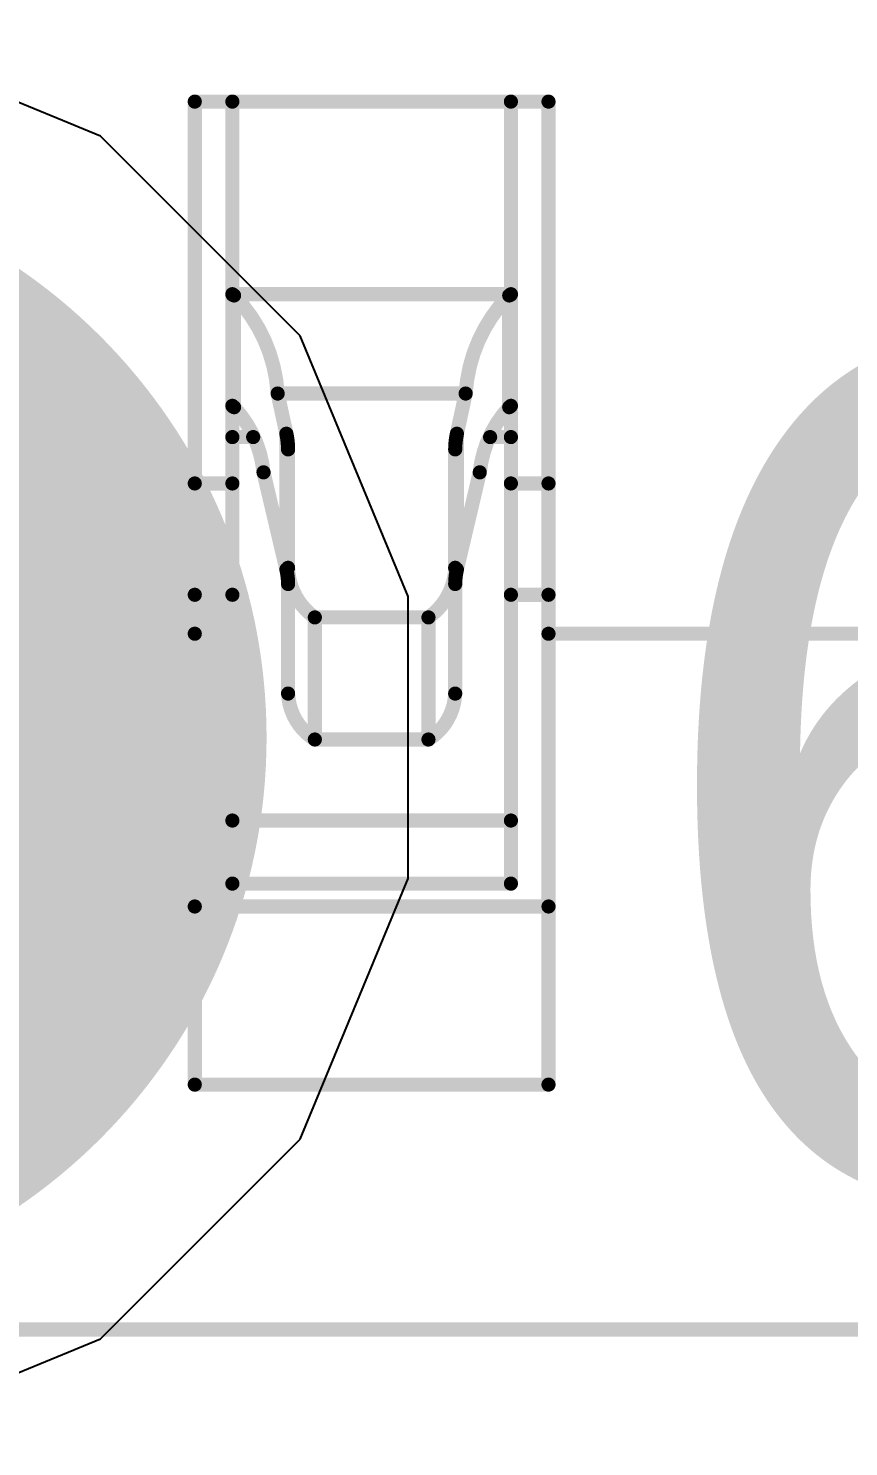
# Model space of a CAD drawing. Header units: inches. Extents: x -6 to 5433, y -4 to 5447.
# Drawn here: x 6.367 to 7.103, y 26.19 to 27.464 of the extents above; entities that cross this region are included whole.
import ezdxf

# ---------------------------------------------------------------- set-up
doc = ezdxf.new("R2010")
doc.units = ezdxf.units.IN
for name, color, linetype in [('Bottom Layer', 5, 'Continuous'), ('Ground', 16, 'Continuous'), ('Mechanical 4', 56, 'Continuous'), ('Pad Holes', 156, 'Continuous'), ('Power', 76, 'Continuous'), ('Top Layer', 1, 'Continuous'), ('Top Overlay', 2, 'Continuous')]:
    doc.layers.add(name, color=color, linetype=linetype)
doc.styles.add('Arial', font='', dxfattribs={"height": 0.2})
doc.styles.get('Arial').set_extended_font_data('Arial')

# ---------------------------------------------------------------- blocks, each defined once
blk = doc.blocks.new('QTH_030_01_L_D_A_K_TR_154')
at = {"layer": 'Pad Holes'}
h = blk.add_hatch(color=7, dxfattribs=at)
edge = h.paths.add_edge_path()
edge.add_arc((9.2399993, 2.03000102), 0.50999898, 0, 360)
at = {"layer": 'Top Overlay', "style": 'Arial'}
blk.add_text('59', height=0.7619999999999999, dxfattribs=at).set_placement((7.21018624, 1.6764))

msp = doc.modelspace()

# ---------------------------------------------------------------- linework, layer by layer
at = {"layer": 'Bottom Layer'}
for p, q in [((6.431429859999999, 27.36676772), (6.197307899999999, 27.46374492)), ((6.61062178, 27.1875758), (6.431429859999999, 27.36676772)), ((6.707598979999999, 26.95345384), (6.61062178, 27.1875758)), ((6.707598979999999, 26.70003804), (6.707598979999999, 26.95345384)), ((6.61062178, 26.46591608), (6.707598979999999, 26.70003804)), ((6.431429859999999, 26.28672416), (6.61062178, 26.46591608)), ((6.197307899999999, 26.18974696), (6.431429859999999, 26.28672416))]:
    msp.add_line(p, q, dxfattribs=at)
at = {"layer": 'Ground'}
for p, q in [((6.431429859999999, 27.36676772), (6.197307899999999, 27.46374492)), ((6.61062178, 27.1875758), (6.431429859999999, 27.36676772)), ((6.707598979999999, 26.95345384), (6.61062178, 27.1875758)), ((6.707598979999999, 26.70003804), (6.707598979999999, 26.95345384)), ((6.61062178, 26.46591608), (6.707598979999999, 26.70003804)), ((6.431429859999999, 26.28672416), (6.61062178, 26.46591608)), ((6.197307899999999, 26.18974696), (6.431429859999999, 26.28672416))]:
    msp.add_line(p, q, dxfattribs=at)
at = {"layer": 'Mechanical 4'}
for points in [[(6.516154099999999, 26.5149457, 0.0127, 0.0127, 0), (6.516154099999999, 27.39794622, 0.0127, 0.0127, 0)], [(6.516154099999999, 27.39794622, 0.0127, 0.0127, 0), (6.8336541, 27.39794622, 0.0127, 0.0127, 0)], [(6.54990562, 26.69548128, 0.0127, 0.0127, 0), (6.54990562, 27.39794622, 0.0127, 0.0127, 0)], [(6.799905119999999, 26.69548128, 0.0127, 0.0127, 0), (6.799905119999999, 27.39794622, 0.0127, 0.0127, 0)], [(6.8336541, 26.5149457, 0.0127, 0.0127, 0), (6.8336541, 27.39794622, 0.0127, 0.0127, 0)], [(6.5499996, 27.224609, 0.0127, 0.0127, -0.03260548551854804), (6.549903079999999, 27.22474616, 0.0127, 0.0127, 0)], [(6.54990562, 27.22494682, 0.0127, 0.0127, 0), (6.799905119999999, 27.22494682, 0.0127, 0.0127, 0)], [(6.55007072, 27.22453788, 0.0127, 0.0127, -0.02828759425443689), (6.550002139999999, 27.224609, 0.0127, 0.0127, 0)], [(6.5501647, 27.22445914, 0.0127, 0.0127, -0.026750801949946), (6.55007072, 27.22453788, 0.0127, 0.0127, 0)], [(6.550289159999999, 27.22437278, 0.0127, 0.0127, -0.02199381118786488), (6.5501647, 27.22445914, 0.0127, 0.0127, 0)], [(6.5504568, 27.22427626, 0.0127, 0.0127, -0.01668692768470334), (6.550289159999999, 27.22437278, 0.0127, 0.0127, 0)], [(6.55066, 27.22416958, 0.0127, 0.0127, -0.0093755620793343), (6.55045426, 27.22427626, 0.0127, 0.0127, 0)], [(6.55089876, 27.22405528, 0.0127, 0.0127, -0.005205298958852472), (6.55066, 27.22416704, 0.0127, 0.0127, 0)], [(6.55089876, 27.22405528, 0.0127, 0.0127, 0), (6.5511553, 27.2239359, 0.0127, 0.0127, 0)], [(6.5511553, 27.2239359, 0.0127, 0.0127, 0), (6.551424539999999, 27.22381652, 0.0127, 0.0127, 0)], [(6.551424539999999, 27.12343572, 0.0127, 0.0127, 0), (6.551424539999999, 27.22381652, 0.0127, 0.0127, 0)], [(6.551424539999999, 27.22381652, 0.0127, 0.0127, -0.1798941776662689), (6.590532919999999, 27.13571154, 0.0127, 0.0127, 0)], [(6.759277819999999, 27.13571154, 0.0127, 0.0127, -0.1798941776662689), (6.798386199999999, 27.22381652, 0.0127, 0.0127, 0)], [(6.798386199999999, 27.22381652, 0.0127, 0.0127, 0), (6.798896739999999, 27.22405274, 0.0127, 0.0127, 0)], [(6.798386199999999, 27.12343572, 0.0127, 0.0127, 0), (6.798386199999999, 27.22381652, 0.0127, 0.0127, 0)], [(6.798896739999999, 27.22405274, 0.0127, 0.0127, 0), (6.79913296, 27.2241645, 0.0127, 0.0127, 0)], [(6.79934378, 27.22427118, 0.0127, 0.0127, -0.007070259487161745), (6.79913296, 27.2241645, 0.0127, 0.0127, 0)], [(6.799519039999999, 27.22437024, 0.0127, 0.0127, -0.01220881842700973), (6.79934124, 27.22427118, 0.0127, 0.0127, 0)], [(6.799661279999999, 27.22446168, 0.0127, 0.0127, -0.02261983004029693), (6.79952158, 27.22437024, 0.0127, 0.0127, 0)], [(6.799757799999999, 27.22454042, 0.0127, 0.0127, -0.03188108948038125), (6.79965874, 27.22446168, 0.0127, 0.0127, 0)], [(6.799823839999999, 27.22461408, 0.0127, 0.0127, -0.03744577973763392), (6.799757799999999, 27.22454042, 0.0127, 0.0127, 0)], [(6.799869559999999, 27.22468012, 0.0127, 0.0127, -0.03268866416326906), (6.799823839999999, 27.22461154, 0.0127, 0.0127, 0)], [(6.79990258, 27.22474616, 0.0127, 0.0127, -0.01323434473940056), (6.799867019999999, 27.22468012, 0.0127, 0.0127, 0)], [(6.590532919999999, 27.13571154, 0.0127, 0.0127, 0), (6.759277819999999, 27.13571154, 0.0127, 0.0127, 0)], [(6.590532919999999, 27.13571154, 0.0127, 0.0127, 0), (6.5983866, 27.0996156, 0.0127, 0.0127, 0)], [(6.751424139999999, 27.0996156, 0.0127, 0.0127, 0), (6.759277819999999, 27.13571154, 0.0127, 0.0127, 0)], [(6.550002139999999, 27.1244949, 0.0127, 0.0127, -0.0285969293927129), (6.549903079999999, 27.12467778, 0.0127, 0.0127, 0)], [(6.5501647, 27.12429678, 0.0127, 0.0127, -0.05432141868979953), (6.55000468, 27.12449744, 0.0127, 0.0127, 0)], [(6.550289159999999, 27.1241774, 0.0127, 0.0127, -0.02338615137999064), (6.5501647, 27.12429424, 0.0127, 0.0127, 0)], [(6.55045426, 27.12405294, 0.0127, 0.0127, -0.01856230607201285), (6.550289159999999, 27.12417994, 0.0127, 0.0127, 0)], [(6.55066, 27.12390816, 0.0127, 0.0127, -0.01073692510520914), (6.55045426, 27.1240504, 0.0127, 0.0127, 0)], [(6.55089876, 27.12375576, 0.0127, 0.0127, -0.006054831039723395), (6.55066254, 27.12390816, 0.0127, 0.0127, 0)], [(6.55089876, 27.1237583, 0.0127, 0.0127, 0), (6.5511553, 27.12359828, 0.0127, 0.0127, 0)], [(6.5511553, 27.12359828, 0.0127, 0.0127, 0), (6.551424539999999, 27.12343572, 0.0127, 0.0127, 0)], [(6.551424539999999, 27.12343826, 0.0127, 0.0127, -0.1625908253546253), (6.57786594, 27.0649446, 0.0127, 0.0127, 0)], [(6.7719448, 27.0649446, 0.0127, 0.0127, -0.1625908253546254), (6.798386199999999, 27.12343826, 0.0127, 0.0127, 0)], [(6.798386199999999, 27.12343572, 0.0127, 0.0127, 0), (6.798896739999999, 27.12375322, 0.0127, 0.0127, 0)], [(6.79913296, 27.12390308, 0.0127, 0.0127, -0.004820614376457889), (6.798896739999999, 27.12375322, 0.0127, 0.0127, 0)], [(6.79934124, 27.12404532, 0.0127, 0.0127, -0.00811995886818619), (6.799130419999999, 27.12390308, 0.0127, 0.0127, 0)], [(6.799519039999999, 27.12418248, 0.0127, 0.0127, -0.01372913838334757), (6.79934124, 27.12404786, 0.0127, 0.0127, 0)], [(6.79965874, 27.12429932, 0.0127, 0.0127, -0.02446216598948416), (6.79952158, 27.12417994, 0.0127, 0.0127, 0)], [(6.799757799999999, 27.124406, 0.0127, 0.0127, -0.03231853520188026), (6.79965874, 27.12429932, 0.0127, 0.0127, 0)], [(6.799823839999999, 27.12450252, 0.0127, 0.0127, -0.03504147998851557), (6.799757799999999, 27.124406, 0.0127, 0.0127, 0)], [(6.799869559999999, 27.12459142, 0.0127, 0.0127, -0.02840446121172702), (6.799823839999999, 27.12450252, 0.0127, 0.0127, 0)], [(6.799905119999999, 27.12467524, 0.0127, 0.0127, -0.01102179333820864), (6.799869559999999, 27.12458888, 0.0127, 0.0127, 0)], [(6.54990562, 27.09661078, 0.0127, 0.0127, 0), (6.568566999999999, 27.09661078, 0.0127, 0.0127, 0)], [(6.5983866, 26.9776575, 0.0127, 0.0127, 0), (6.5983866, 27.0996156, 0.0127, 0.0127, 0)], [(6.5983866, 27.0996156, 0.0127, 0.0127, -0.05365795323520316), (6.599905519999999, 27.085544, 0.0127, 0.0127, 0)], [(6.74990522, 27.085544, 0.0127, 0.0127, -0.05365795323520318), (6.751424139999999, 27.0996156, 0.0127, 0.0127, 0)], [(6.751424139999999, 26.9776575, 0.0127, 0.0127, 0), (6.751424139999999, 27.0996156, 0.0127, 0.0127, 0)], [(6.78124374, 27.09661078, 0.0127, 0.0127, 0), (6.799905119999999, 27.09661078, 0.0127, 0.0127, 0)], [(6.599905519999999, 26.86619468, 0.0127, 0.0127, 0), (6.599905519999999, 27.085544, 0.0127, 0.0127, 0)], [(6.74990522, 26.86619468, 0.0127, 0.0127, 0), (6.74990522, 27.085544, 0.0127, 0.0127, 0)], [(6.516154099999999, 27.05494462, 0.0127, 0.0127, 0), (6.54990562, 27.05494462, 0.0127, 0.0127, 0)], [(6.5778634, 27.06494714, 0.0127, 0.0127, 0), (6.5983866, 26.9776575, 0.0127, 0.0127, 0)], [(6.751424139999999, 26.9776575, 0.0127, 0.0127, 0), (6.7719448, 27.06494714, 0.0127, 0.0127, 0)], [(6.799905119999999, 27.05494462, 0.0127, 0.0127, 0), (6.8336541, 27.05494462, 0.0127, 0.0127, 0)], [(6.5983866, 26.9776575, 0.0127, 0.0127, -0.05786387190151768), (6.599905519999999, 26.96463492, 0.0127, 0.0127, 0)], [(6.6239136, 26.93460704, 0.0127, 0.0127, -0.2374801051851251), (6.599905519999999, 26.97917896, 0.0127, 0.0127, 0)], [(6.74990522, 26.97917896, 0.0127, 0.0127, -0.2374801051860468), (6.72589714, 26.93460704, 0.0127, 0.0127, 0)], [(6.74990522, 26.96463492, 0.0127, 0.0127, -0.05786387190108001), (6.751424139999999, 26.9776575, 0.0127, 0.0127, 0)], [(6.516154099999999, 26.95494482, 0.0127, 0.0127, 0), (6.54990562, 26.95494482, 0.0127, 0.0127, 0)], [(6.799905119999999, 26.95494482, 0.0127, 0.0127, 0), (6.8336541, 26.95494482, 0.0127, 0.0127, 0)], [(6.62391614, 26.93460704, 0.0127, 0.0127, 0), (6.7258946, 26.93460704, 0.0127, 0.0127, 0)], [(6.62391614, 26.82494508, 0.0127, 0.0127, 0), (6.62391614, 26.93460704, 0.0127, 0.0127, 0)], [(6.7258946, 26.82494508, 0.0127, 0.0127, 0), (6.7258946, 26.93460704, 0.0127, 0.0127, 0)], [(6.1986541, 26.91994615999999, 0.0127, 0.0127, 0), (6.516154099999999, 26.91994615999999, 0.0127, 0.0127, 0)], [(6.8336541, 26.91994615999999, 0.0127, 0.0127, 0), (7.151154099999999, 26.91994615999999, 0.0127, 0.0127, 0)], [(6.6239136, 26.82494762, 0.0127, 0.0127, -0.2473774779348601), (6.599905519999999, 26.86619722, 0.0127, 0.0127, 0)], [(6.74990522, 26.86619722, 0.0127, 0.0127, -0.2473774779353234), (6.72589714, 26.82494762, 0.0127, 0.0127, 0)], [(6.62391614, 26.82494508, 0.0127, 0.0127, 0), (6.7258946, 26.82494508, 0.0127, 0.0127, 0)], [(6.54990562, 26.75215376, 0.0127, 0.0127, 0), (6.799905119999999, 26.75215376, 0.0127, 0.0127, 0)], [(6.54990562, 26.69548128, 0.0127, 0.0127, 0), (6.799905119999999, 26.69548128, 0.0127, 0.0127, 0)], [(6.516154099999999, 26.67494538, 0.0127, 0.0127, 0), (6.8336541, 26.67494538, 0.0127, 0.0127, 0)], [(6.516154099999999, 26.5149457, 0.0127, 0.0127, 0), (6.8336541, 26.5149457, 0.0127, 0.0127, 0)], [(3.36240628, 26.29494614, 0.0127, 0.0127, 0), (27.13240446, 26.29494614, 0.0127, 0.0127, 0)]]:
    msp.add_lwpolyline(points, format="xyseb", dxfattribs=at)
for points in [[(6.512979099999999, 27.39794622, 0.00635, 0.00635, 1), (6.5193291, 27.39794622, 0.00635, 0.00635, 1)], [(6.512979099999999, 27.39794622, 0.00635, 0.00635, 1), (6.5193291, 27.39794622, 0.00635, 0.00635, 1)], [(6.54673062, 27.39794622, 0.00635, 0.00635, 1), (6.553080619999999, 27.39794622, 0.00635, 0.00635, 1)], [(6.796730119999999, 27.39794622, 0.00635, 0.00635, 1), (6.80308012, 27.39794622, 0.00635, 0.00635, 1)], [(6.8304791, 27.39794622, 0.00635, 0.00635, 1), (6.836829099999999, 27.39794622, 0.00635, 0.00635, 1)], [(6.8304791, 27.39794622, 0.00635, 0.00635, 1), (6.836829099999999, 27.39794622, 0.00635, 0.00635, 1)], [(6.546728079999999, 27.22474616, 0.00635, 0.00635, 1), (6.553078079999999, 27.22474616, 0.00635, 0.00635, 1)], [(6.54673062, 27.22494682, 0.00635, 0.00635, 1), (6.553080619999999, 27.22494682, 0.00635, 0.00635, 1)], [(6.5468246, 27.224609, 0.00635, 0.00635, 1), (6.553174599999999, 27.224609, 0.00635, 0.00635, 1)], [(6.54682714, 27.224609, 0.00635, 0.00635, 1), (6.553177139999999, 27.224609, 0.00635, 0.00635, 1)], [(6.546895719999999, 27.22453788, 0.00635, 0.00635, 1), (6.55324572, 27.22453788, 0.00635, 0.00635, 1)], [(6.546895719999999, 27.22453788, 0.00635, 0.00635, 1), (6.55324572, 27.22453788, 0.00635, 0.00635, 1)], [(6.5469897, 27.22445914, 0.00635, 0.00635, 1), (6.5533397, 27.22445914, 0.00635, 0.00635, 1)], [(6.5469897, 27.22445914, 0.00635, 0.00635, 1), (6.5533397, 27.22445914, 0.00635, 0.00635, 1)], [(6.54711416, 27.22437278, 0.00635, 0.00635, 1), (6.553464159999999, 27.22437278, 0.00635, 0.00635, 1)], [(6.54711416, 27.22437278, 0.00635, 0.00635, 1), (6.553464159999999, 27.22437278, 0.00635, 0.00635, 1)], [(6.54727926, 27.22427626, 0.00635, 0.00635, 1), (6.553629259999999, 27.22427626, 0.00635, 0.00635, 1)], [(6.5472818, 27.22427626, 0.00635, 0.00635, 1), (6.5536318, 27.22427626, 0.00635, 0.00635, 1)], [(6.547484999999999, 27.22416958, 0.00635, 0.00635, 1), (6.553834999999999, 27.22416958, 0.00635, 0.00635, 1)], [(6.547484999999999, 27.22416704, 0.00635, 0.00635, 1), (6.553834999999999, 27.22416704, 0.00635, 0.00635, 1)], [(6.54772376, 27.22405528, 0.00635, 0.00635, 1), (6.55407376, 27.22405528, 0.00635, 0.00635, 1)], [(6.54772376, 27.22405528, 0.00635, 0.00635, 1), (6.55407376, 27.22405528, 0.00635, 0.00635, 1)], [(6.547980299999999, 27.2239359, 0.00635, 0.00635, 1), (6.5543303, 27.2239359, 0.00635, 0.00635, 1)], [(6.547980299999999, 27.2239359, 0.00635, 0.00635, 1), (6.5543303, 27.2239359, 0.00635, 0.00635, 1)], [(6.54824954, 27.22381652, 0.00635, 0.00635, 1), (6.554599539999999, 27.22381652, 0.00635, 0.00635, 1)], [(6.54824954, 27.22381652, 0.00635, 0.00635, 1), (6.554599539999999, 27.22381652, 0.00635, 0.00635, 1)], [(6.54824954, 27.22381652, 0.00635, 0.00635, 1), (6.554599539999999, 27.22381652, 0.00635, 0.00635, 1)], [(6.795211199999999, 27.22381652, 0.00635, 0.00635, 1), (6.8015612, 27.22381652, 0.00635, 0.00635, 1)], [(6.795211199999999, 27.22381652, 0.00635, 0.00635, 1), (6.8015612, 27.22381652, 0.00635, 0.00635, 1)], [(6.795211199999999, 27.22381652, 0.00635, 0.00635, 1), (6.8015612, 27.22381652, 0.00635, 0.00635, 1)], [(6.79572174, 27.22405274, 0.00635, 0.00635, 1), (6.802071739999999, 27.22405274, 0.00635, 0.00635, 1)], [(6.79572174, 27.22405274, 0.00635, 0.00635, 1), (6.802071739999999, 27.22405274, 0.00635, 0.00635, 1)], [(6.79595796, 27.2241645, 0.00635, 0.00635, 1), (6.802307959999999, 27.2241645, 0.00635, 0.00635, 1)], [(6.79595796, 27.2241645, 0.00635, 0.00635, 1), (6.802307959999999, 27.2241645, 0.00635, 0.00635, 1)], [(6.79616624, 27.22427118, 0.00635, 0.00635, 1), (6.802516239999999, 27.22427118, 0.00635, 0.00635, 1)], [(6.79616878, 27.22427118, 0.00635, 0.00635, 1), (6.80251878, 27.22427118, 0.00635, 0.00635, 1)], [(6.796344039999999, 27.22437024, 0.00635, 0.00635, 1), (6.80269404, 27.22437024, 0.00635, 0.00635, 1)], [(6.79634658, 27.22437024, 0.00635, 0.00635, 1), (6.80269658, 27.22437024, 0.00635, 0.00635, 1)], [(6.796483739999999, 27.22446168, 0.00635, 0.00635, 1), (6.80283374, 27.22446168, 0.00635, 0.00635, 1)], [(6.796486279999999, 27.22446168, 0.00635, 0.00635, 1), (6.80283628, 27.22446168, 0.00635, 0.00635, 1)], [(6.796582799999999, 27.22454042, 0.00635, 0.00635, 1), (6.8029328, 27.22454042, 0.00635, 0.00635, 1)], [(6.796582799999999, 27.22454042, 0.00635, 0.00635, 1), (6.8029328, 27.22454042, 0.00635, 0.00635, 1)], [(6.79664884, 27.22461408, 0.00635, 0.00635, 1), (6.802998839999999, 27.22461408, 0.00635, 0.00635, 1)], [(6.79664884, 27.22461154, 0.00635, 0.00635, 1), (6.802998839999999, 27.22461154, 0.00635, 0.00635, 1)], [(6.796692019999999, 27.22468012, 0.00635, 0.00635, 1), (6.80304202, 27.22468012, 0.00635, 0.00635, 1)], [(6.79669456, 27.22468012, 0.00635, 0.00635, 1), (6.803044559999999, 27.22468012, 0.00635, 0.00635, 1)], [(6.796727579999999, 27.22474616, 0.00635, 0.00635, 1), (6.80307758, 27.22474616, 0.00635, 0.00635, 1)], [(6.796730119999999, 27.22494682, 0.00635, 0.00635, 1), (6.80308012, 27.22494682, 0.00635, 0.00635, 1)], [(6.58735792, 27.13571154, 0.00635, 0.00635, 1), (6.59370792, 27.13571154, 0.00635, 0.00635, 1)], [(6.58735792, 27.13571154, 0.00635, 0.00635, 1), (6.59370792, 27.13571154, 0.00635, 0.00635, 1)], [(6.58735792, 27.13571154, 0.00635, 0.00635, 1), (6.59370792, 27.13571154, 0.00635, 0.00635, 1)], [(6.75610282, 27.13571154, 0.00635, 0.00635, 1), (6.762452819999999, 27.13571154, 0.00635, 0.00635, 1)], [(6.75610282, 27.13571154, 0.00635, 0.00635, 1), (6.762452819999999, 27.13571154, 0.00635, 0.00635, 1)], [(6.75610282, 27.13571154, 0.00635, 0.00635, 1), (6.762452819999999, 27.13571154, 0.00635, 0.00635, 1)], [(6.546728079999999, 27.12467778, 0.00635, 0.00635, 1), (6.553078079999999, 27.12467778, 0.00635, 0.00635, 1)], [(6.54682714, 27.1244949, 0.00635, 0.00635, 1), (6.553177139999999, 27.1244949, 0.00635, 0.00635, 1)], [(6.54682968, 27.12449744, 0.00635, 0.00635, 1), (6.55317968, 27.12449744, 0.00635, 0.00635, 1)], [(6.5469897, 27.12429678, 0.00635, 0.00635, 1), (6.5533397, 27.12429678, 0.00635, 0.00635, 1)], [(6.5469897, 27.12429424, 0.00635, 0.00635, 1), (6.5533397, 27.12429424, 0.00635, 0.00635, 1)], [(6.54711416, 27.12417994, 0.00635, 0.00635, 1), (6.553464159999999, 27.12417994, 0.00635, 0.00635, 1)], [(6.54711416, 27.1241774, 0.00635, 0.00635, 1), (6.553464159999999, 27.1241774, 0.00635, 0.00635, 1)], [(6.54727926, 27.12405294, 0.00635, 0.00635, 1), (6.553629259999999, 27.12405294, 0.00635, 0.00635, 1)], [(6.54727926, 27.1240504, 0.00635, 0.00635, 1), (6.553629259999999, 27.1240504, 0.00635, 0.00635, 1)], [(6.547484999999999, 27.12390816, 0.00635, 0.00635, 1), (6.553834999999999, 27.12390816, 0.00635, 0.00635, 1)], [(6.547487539999999, 27.12390816, 0.00635, 0.00635, 1), (6.55383754, 27.12390816, 0.00635, 0.00635, 1)], [(6.54772376, 27.1237583, 0.00635, 0.00635, 1), (6.55407376, 27.1237583, 0.00635, 0.00635, 1)], [(6.54772376, 27.12375576, 0.00635, 0.00635, 1), (6.55407376, 27.12375576, 0.00635, 0.00635, 1)], [(6.547980299999999, 27.12359828, 0.00635, 0.00635, 1), (6.5543303, 27.12359828, 0.00635, 0.00635, 1)], [(6.547980299999999, 27.12359828, 0.00635, 0.00635, 1), (6.5543303, 27.12359828, 0.00635, 0.00635, 1)], [(6.54824954, 27.12343826, 0.00635, 0.00635, 1), (6.554599539999999, 27.12343826, 0.00635, 0.00635, 1)], [(6.54824954, 27.12343572, 0.00635, 0.00635, 1), (6.554599539999999, 27.12343572, 0.00635, 0.00635, 1)], [(6.54824954, 27.12343572, 0.00635, 0.00635, 1), (6.554599539999999, 27.12343572, 0.00635, 0.00635, 1)], [(6.795211199999999, 27.12343826, 0.00635, 0.00635, 1), (6.8015612, 27.12343826, 0.00635, 0.00635, 1)], [(6.795211199999999, 27.12343572, 0.00635, 0.00635, 1), (6.8015612, 27.12343572, 0.00635, 0.00635, 1)], [(6.795211199999999, 27.12343572, 0.00635, 0.00635, 1), (6.8015612, 27.12343572, 0.00635, 0.00635, 1)], [(6.79572174, 27.12375322, 0.00635, 0.00635, 1), (6.802071739999999, 27.12375322, 0.00635, 0.00635, 1)], [(6.79572174, 27.12375322, 0.00635, 0.00635, 1), (6.802071739999999, 27.12375322, 0.00635, 0.00635, 1)], [(6.795955419999999, 27.12390308, 0.00635, 0.00635, 1), (6.802305420000001, 27.12390308, 0.00635, 0.00635, 1)], [(6.79595796, 27.12390308, 0.00635, 0.00635, 1), (6.802307959999999, 27.12390308, 0.00635, 0.00635, 1)], [(6.79616624, 27.12404786, 0.00635, 0.00635, 1), (6.802516239999999, 27.12404786, 0.00635, 0.00635, 1)], [(6.79616624, 27.12404532, 0.00635, 0.00635, 1), (6.802516239999999, 27.12404532, 0.00635, 0.00635, 1)], [(6.796344039999999, 27.12418248, 0.00635, 0.00635, 1), (6.80269404, 27.12418248, 0.00635, 0.00635, 1)], [(6.79634658, 27.12417994, 0.00635, 0.00635, 1), (6.80269658, 27.12417994, 0.00635, 0.00635, 1)], [(6.796483739999999, 27.12429932, 0.00635, 0.00635, 1), (6.80283374, 27.12429932, 0.00635, 0.00635, 1)], [(6.796483739999999, 27.12429932, 0.00635, 0.00635, 1), (6.80283374, 27.12429932, 0.00635, 0.00635, 1)], [(6.796582799999999, 27.124406, 0.00635, 0.00635, 1), (6.8029328, 27.124406, 0.00635, 0.00635, 1)], [(6.796582799999999, 27.124406, 0.00635, 0.00635, 1), (6.8029328, 27.124406, 0.00635, 0.00635, 1)], [(6.79664884, 27.12450252, 0.00635, 0.00635, 1), (6.802998839999999, 27.12450252, 0.00635, 0.00635, 1)], [(6.79664884, 27.12450252, 0.00635, 0.00635, 1), (6.802998839999999, 27.12450252, 0.00635, 0.00635, 1)], [(6.79669456, 27.12459142, 0.00635, 0.00635, 1), (6.803044559999999, 27.12459142, 0.00635, 0.00635, 1)], [(6.79669456, 27.12458888, 0.00635, 0.00635, 1), (6.803044559999999, 27.12458888, 0.00635, 0.00635, 1)], [(6.796730119999999, 27.12467524, 0.00635, 0.00635, 1), (6.80308012, 27.12467524, 0.00635, 0.00635, 1)], [(6.54673062, 27.09661078, 0.00635, 0.00635, 1), (6.553080619999999, 27.09661078, 0.00635, 0.00635, 1)], [(6.565391999999999, 27.09661078, 0.00635, 0.00635, 1), (6.571742, 27.09661078, 0.00635, 0.00635, 1)], [(6.5952116, 27.0996156, 0.00635, 0.00635, 1), (6.6015616, 27.0996156, 0.00635, 0.00635, 1)], [(6.5952116, 27.0996156, 0.00635, 0.00635, 1), (6.6015616, 27.0996156, 0.00635, 0.00635, 1)], [(6.5952116, 27.0996156, 0.00635, 0.00635, 1), (6.6015616, 27.0996156, 0.00635, 0.00635, 1)], [(6.74824914, 27.0996156, 0.00635, 0.00635, 1), (6.754599139999999, 27.0996156, 0.00635, 0.00635, 1)], [(6.74824914, 27.0996156, 0.00635, 0.00635, 1), (6.754599139999999, 27.0996156, 0.00635, 0.00635, 1)], [(6.74824914, 27.0996156, 0.00635, 0.00635, 1), (6.754599139999999, 27.0996156, 0.00635, 0.00635, 1)], [(6.77806874, 27.09661078, 0.00635, 0.00635, 1), (6.78441874, 27.09661078, 0.00635, 0.00635, 1)], [(6.796730119999999, 27.09661078, 0.00635, 0.00635, 1), (6.80308012, 27.09661078, 0.00635, 0.00635, 1)], [(6.596730519999999, 27.085544, 0.00635, 0.00635, 1), (6.60308052, 27.085544, 0.00635, 0.00635, 1)], [(6.596730519999999, 27.085544, 0.00635, 0.00635, 1), (6.60308052, 27.085544, 0.00635, 0.00635, 1)], [(6.74673022, 27.085544, 0.00635, 0.00635, 1), (6.753080219999999, 27.085544, 0.00635, 0.00635, 1)], [(6.74673022, 27.085544, 0.00635, 0.00635, 1), (6.753080219999999, 27.085544, 0.00635, 0.00635, 1)], [(6.512979099999999, 27.05494462, 0.00635, 0.00635, 1), (6.5193291, 27.05494462, 0.00635, 0.00635, 1)], [(6.54673062, 27.05494462, 0.00635, 0.00635, 1), (6.553080619999999, 27.05494462, 0.00635, 0.00635, 1)], [(6.5746884, 27.06494714, 0.00635, 0.00635, 1), (6.5810384, 27.06494714, 0.00635, 0.00635, 1)], [(6.57469094, 27.0649446, 0.00635, 0.00635, 1), (6.581040939999999, 27.0649446, 0.00635, 0.00635, 1)], [(6.768769799999999, 27.06494714, 0.00635, 0.00635, 1), (6.7751198, 27.06494714, 0.00635, 0.00635, 1)], [(6.768769799999999, 27.0649446, 0.00635, 0.00635, 1), (6.7751198, 27.0649446, 0.00635, 0.00635, 1)], [(6.796730119999999, 27.05494462, 0.00635, 0.00635, 1), (6.80308012, 27.05494462, 0.00635, 0.00635, 1)], [(6.8304791, 27.05494462, 0.00635, 0.00635, 1), (6.836829099999999, 27.05494462, 0.00635, 0.00635, 1)], [(6.5952116, 26.9776575, 0.00635, 0.00635, 1), (6.6015616, 26.9776575, 0.00635, 0.00635, 1)], [(6.5952116, 26.9776575, 0.00635, 0.00635, 1), (6.6015616, 26.9776575, 0.00635, 0.00635, 1)], [(6.5952116, 26.9776575, 0.00635, 0.00635, 1), (6.6015616, 26.9776575, 0.00635, 0.00635, 1)], [(6.596730519999999, 26.97917896, 0.00635, 0.00635, 1), (6.60308052, 26.97917896, 0.00635, 0.00635, 1)], [(6.74673022, 26.97917896, 0.00635, 0.00635, 1), (6.753080219999999, 26.97917896, 0.00635, 0.00635, 1)], [(6.74824914, 26.9776575, 0.00635, 0.00635, 1), (6.754599139999999, 26.9776575, 0.00635, 0.00635, 1)], [(6.74824914, 26.9776575, 0.00635, 0.00635, 1), (6.754599139999999, 26.9776575, 0.00635, 0.00635, 1)], [(6.74824914, 26.9776575, 0.00635, 0.00635, 1), (6.754599139999999, 26.9776575, 0.00635, 0.00635, 1)], [(6.596730519999999, 26.96463492, 0.00635, 0.00635, 1), (6.60308052, 26.96463492, 0.00635, 0.00635, 1)], [(6.74673022, 26.96463492, 0.00635, 0.00635, 1), (6.753080219999999, 26.96463492, 0.00635, 0.00635, 1)], [(6.512979099999999, 26.95494482, 0.00635, 0.00635, 1), (6.5193291, 26.95494482, 0.00635, 0.00635, 1)], [(6.54673062, 26.95494482, 0.00635, 0.00635, 1), (6.553080619999999, 26.95494482, 0.00635, 0.00635, 1)], [(6.796730119999999, 26.95494482, 0.00635, 0.00635, 1), (6.80308012, 26.95494482, 0.00635, 0.00635, 1)], [(6.8304791, 26.95494482, 0.00635, 0.00635, 1), (6.836829099999999, 26.95494482, 0.00635, 0.00635, 1)], [(6.620738599999999, 26.93460704, 0.00635, 0.00635, 1), (6.6270886, 26.93460704, 0.00635, 0.00635, 1)], [(6.620741139999999, 26.93460704, 0.00635, 0.00635, 1), (6.62709114, 26.93460704, 0.00635, 0.00635, 1)], [(6.620741139999999, 26.93460704, 0.00635, 0.00635, 1), (6.62709114, 26.93460704, 0.00635, 0.00635, 1)], [(6.7227196, 26.93460704, 0.00635, 0.00635, 1), (6.7290696, 26.93460704, 0.00635, 0.00635, 1)], [(6.7227196, 26.93460704, 0.00635, 0.00635, 1), (6.7290696, 26.93460704, 0.00635, 0.00635, 1)], [(6.72272214, 26.93460704, 0.00635, 0.00635, 1), (6.72907214, 26.93460704, 0.00635, 0.00635, 1)], [(6.512979099999999, 26.91994615999999, 0.00635, 0.00635, 1), (6.5193291, 26.91994615999999, 0.00635, 0.00635, 1)], [(6.8304791, 26.91994615999999, 0.00635, 0.00635, 1), (6.836829099999999, 26.91994615999999, 0.00635, 0.00635, 1)], [(6.596730519999999, 26.86619722, 0.00635, 0.00635, 1), (6.60308052, 26.86619722, 0.00635, 0.00635, 1)], [(6.596730519999999, 26.86619468, 0.00635, 0.00635, 1), (6.60308052, 26.86619468, 0.00635, 0.00635, 1)], [(6.74673022, 26.86619722, 0.00635, 0.00635, 1), (6.753080219999999, 26.86619722, 0.00635, 0.00635, 1)], [(6.74673022, 26.86619468, 0.00635, 0.00635, 1), (6.753080219999999, 26.86619468, 0.00635, 0.00635, 1)], [(6.620738599999999, 26.82494762, 0.00635, 0.00635, 1), (6.6270886, 26.82494762, 0.00635, 0.00635, 1)], [(6.620741139999999, 26.82494508, 0.00635, 0.00635, 1), (6.62709114, 26.82494508, 0.00635, 0.00635, 1)], [(6.620741139999999, 26.82494508, 0.00635, 0.00635, 1), (6.62709114, 26.82494508, 0.00635, 0.00635, 1)], [(6.7227196, 26.82494508, 0.00635, 0.00635, 1), (6.7290696, 26.82494508, 0.00635, 0.00635, 1)], [(6.7227196, 26.82494508, 0.00635, 0.00635, 1), (6.7290696, 26.82494508, 0.00635, 0.00635, 1)], [(6.72272214, 26.82494762, 0.00635, 0.00635, 1), (6.72907214, 26.82494762, 0.00635, 0.00635, 1)], [(6.54673062, 26.75215376, 0.00635, 0.00635, 1), (6.553080619999999, 26.75215376, 0.00635, 0.00635, 1)], [(6.796730119999999, 26.75215376, 0.00635, 0.00635, 1), (6.80308012, 26.75215376, 0.00635, 0.00635, 1)], [(6.54673062, 26.69548128, 0.00635, 0.00635, 1), (6.553080619999999, 26.69548128, 0.00635, 0.00635, 1)], [(6.54673062, 26.69548128, 0.00635, 0.00635, 1), (6.553080619999999, 26.69548128, 0.00635, 0.00635, 1)], [(6.796730119999999, 26.69548128, 0.00635, 0.00635, 1), (6.80308012, 26.69548128, 0.00635, 0.00635, 1)], [(6.796730119999999, 26.69548128, 0.00635, 0.00635, 1), (6.80308012, 26.69548128, 0.00635, 0.00635, 1)], [(6.512979099999999, 26.67494538, 0.00635, 0.00635, 1), (6.5193291, 26.67494538, 0.00635, 0.00635, 1)], [(6.8304791, 26.67494538, 0.00635, 0.00635, 1), (6.836829099999999, 26.67494538, 0.00635, 0.00635, 1)], [(6.512979099999999, 26.5149457, 0.00635, 0.00635, 1), (6.5193291, 26.5149457, 0.00635, 0.00635, 1)], [(6.512979099999999, 26.5149457, 0.00635, 0.00635, 1), (6.5193291, 26.5149457, 0.00635, 0.00635, 1)], [(6.8304791, 26.5149457, 0.00635, 0.00635, 1), (6.836829099999999, 26.5149457, 0.00635, 0.00635, 1)], [(6.8304791, 26.5149457, 0.00635, 0.00635, 1), (6.836829099999999, 26.5149457, 0.00635, 0.00635, 1)]]:
    msp.add_lwpolyline(points, format="xyseb", close=True, dxfattribs=at)
at = {"layer": 'Power'}
for p, q in [((6.431429859999999, 27.36676772), (6.197307899999999, 27.46374492)), ((6.61062178, 27.1875758), (6.431429859999999, 27.36676772)), ((6.707598979999999, 26.95345384), (6.61062178, 27.1875758)), ((6.707598979999999, 26.70003804), (6.707598979999999, 26.95345384)), ((6.61062178, 26.46591608), (6.707598979999999, 26.70003804)), ((6.431429859999999, 26.28672416), (6.61062178, 26.46591608)), ((6.197307899999999, 26.18974696), (6.431429859999999, 26.28672416))]:
    msp.add_line(p, q, dxfattribs=at)
at = {"layer": 'Top Layer'}
for p, q in [((6.431429859999999, 27.36676772), (6.197307899999999, 27.46374492)), ((6.61062178, 27.1875758), (6.431429859999999, 27.36676772)), ((6.707598979999999, 26.95345384), (6.61062178, 27.1875758)), ((6.707598979999999, 26.70003804), (6.707598979999999, 26.95345384)), ((6.61062178, 26.46591608), (6.707598979999999, 26.70003804)), ((6.431429859999999, 26.28672416), (6.61062178, 26.46591608)), ((6.197307899999999, 26.18974696), (6.431429859999999, 26.28672416))]:
    msp.add_line(p, q, dxfattribs=at)

# ---------------------------------------------------------------- block references
at = {"rotation": 180}
msp.add_blockref('QTH_030_01_L_D_A_K_TR_154', (15.3105993, 28.85674696), dxfattribs=at)

doc.saveas('drawing.dxf')
